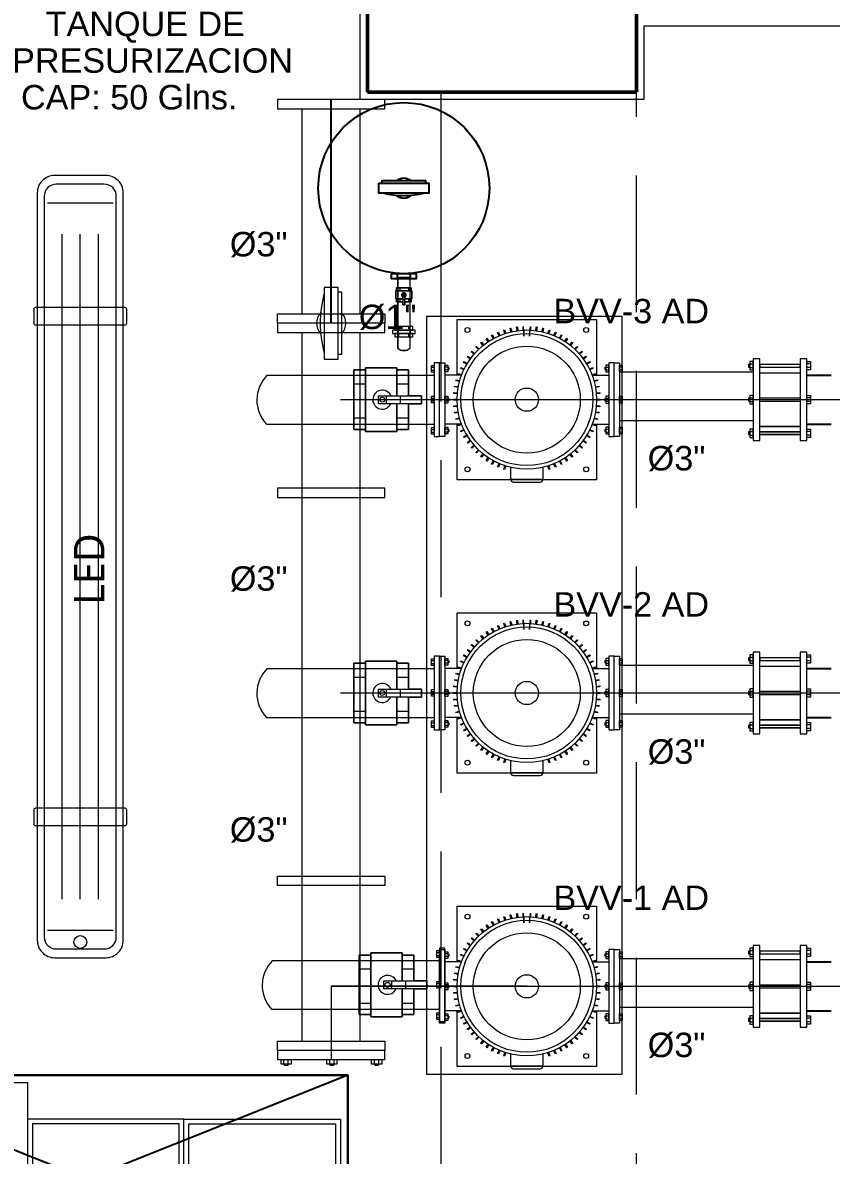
# Model space of a CAD drawing. Header units: metres. Extents: x -4 to 54.5, y -3.3 to 43.7.
# Drawn here: x 19.235 to 20.889, y 5.261 to 7.577 of the extents above; entities that cross this region are included whole.
import ezdxf

# ---------------------------------------------------------------- set-up
doc = ezdxf.new("R2010")
doc.units = ezdxf.units.M
doc.linetypes.add('Derribado', pattern=[0.4, 0.28, -0.12])
doc.linetypes.add('IMPORT-CENTER2', pattern=[112.5, 75, -12.5, 12.5, -12.5])
doc.layers.get('0').update_dxf_attribs({"color": 8})
for name, color, linetype, lineweight in [('A-DETL', 8, 'Continuous', 9), ('A-FLOR', 8, 'Continuous', 18), ('S-COLS', 8, 'Continuous', 9)]:
    doc.layers.add(name, color=color, linetype=linetype, lineweight=lineweight)
doc.layers.add('IE-LUM-L-01', color=5, linetype='Continuous', lineweight=18, true_color=0x126b94)
doc.layers.add('REF-ACI-BOMBAS', color=9, linetype='Continuous')
doc.styles.add('Arial_1', font='arial.ttf', dxfattribs={"height": 0.05})
doc.styles.add('EI_LUM_REGULAR', font='OpenSans-Regular.ttf')

# ---------------------------------------------------------------- blocks, each defined once
blk = doc.blocks.new('P3-P3_dwg_A$C42307EB7-6083454-NIV_A_S01_SÓTANO 1')
at = {"color": 0, "flags": 128}
for points in [[(-0.0733, -0.0146), (0.0733, -0.0146), (0.0733, 0.0146), (-0.0733, 0.0146)], [(-0.0639, -0.0146), (0.0639, -0.0146), (0.0639, -0.0211), (-0.0639, -0.0211)]]:
    blk.add_lwpolyline(points, close=True, dxfattribs=at)
at = {"color": 0}
for centre, radius, start, end in [((0, -0.2129), 0.2354, 75.187, 104.813), ((0, 0), 0.03, 45.8801, 134.1199), ((0, 0), 0.03, 224.7552, 315.2448)]:
    blk.add_arc(centre, radius, start, end, dxfattribs=at)
blk = doc.blocks.new('P3-P3_dwg-6083442-NIV_A_S01_SÓTANO 1')
at = {"color": 0}
for p, q in [((19.866, 6.9628), (19.866, 7.42)), ((19.9925, 7.0654), (19.9925, 7.064)), ((20.001, 7.064), (20.001, 7.0542)), ((20.0272, 7.064), (20.0272, 7.0542)), ((20.0365, 7.0654), (20.0365, 7.064))]:
    blk.add_line(p, q, dxfattribs=at)
at = {"color": 0, "lineweight": 9}
for p, q in [((19.807, 6.9818), (19.807, 7.401)), ((19.925, 6.9818), (19.925, 7.401)), ((20.002, 7.057), (20.002, 6.9116)), ((20.027, 7.057), (20.027, 6.9116)), ((20.0063, 7.0348), (20.0063, 7.0288)), ((20.0238, 7.0348), (20.0238, 7.0288)), ((20.0063, 7.0128), (20.0063, 7.0068)), ((20.0125, 7.0183), (20.0165, 7.0183)), ((20.0125, 7.0112), (20.0165, 7.0112)), ((20.0238, 7.0128), (20.0238, 7.0068)), ((20.004, 6.9488), (20.004, 6.9558)), ((20.025, 6.9488), (20.025, 6.9558)), ((19.807, 5.8318), (19.807, 6.9438)), ((19.925, 5.8318), (19.925, 6.9438)), ((20.0015, 6.9488), (20.0015, 6.9418)), ((20.004, 6.9348), (20.004, 6.9418)), ((20.025, 6.9348), (20.025, 6.9418)), ((20.0275, 6.9488), (20.0275, 6.9418)), ((20.0708, 6.8725), (20.0767, 6.8725)), ((20.0708, 6.8666), (20.0767, 6.8666)), ((20.0767, 6.8718), (20.0767, 6.8673)), ((20.1044, 6.8731), (20.0985, 6.8731)), ((20.1044, 6.8672), (20.0985, 6.8672)), ((20.4276, 6.8731), (20.4335, 6.8731)), ((20.4276, 6.8672), (20.4335, 6.8672)), ((20.4612, 6.8731), (20.4553, 6.8731)), ((20.4612, 6.8672), (20.4553, 6.8672)), ((20.4553, 6.8636), (20.7291, 6.8636)), ((20.7218, 6.8795), (20.7291, 6.8795)), ((20.7218, 6.8721), (20.7291, 6.8721)), ((20.8251, 6.8786), (20.7427, 6.8786)), ((20.7427, 6.873), (20.8251, 6.873)), ((20.7427, 6.8613), (20.8251, 6.8613)), ((20.846, 6.8795), (20.8386, 6.8795)), ((20.8386, 6.873), (20.8386, 6.8786)), ((20.846, 6.8721), (20.8386, 6.8721)), ((19.7353, 6.8564), (20.0767, 6.8564)), ((19.9124, 6.8389), (19.9364, 6.8389)), ((20.0004, 6.8389), (20.0243, 6.8389)), ((20.1325, 6.8563), (20.0985, 6.8563)), ((20.3995, 6.8563), (20.4335, 6.8563)), ((19.9785, 6.8144), (19.9785, 6.7981)), ((20.007, 6.8144), (20.007, 6.7981)), ((20.0708, 6.8096), (20.0767, 6.8096)), ((20.0708, 6.8037), (20.0767, 6.8037)), ((20.0767, 6.8089), (20.0767, 6.8044)), ((20.1044, 6.8094), (20.0985, 6.8094)), ((20.1044, 6.8034), (20.0985, 6.8034)), ((20.4276, 6.8094), (20.4335, 6.8094)), ((20.4276, 6.8034), (20.4335, 6.8034)), ((20.4612, 6.8094), (20.4553, 6.8094)), ((20.4612, 6.8034), (20.4553, 6.8034)), ((20.7218, 6.8101), (20.7291, 6.8101)), ((20.7218, 6.8027), (20.7291, 6.8027)), ((20.8251, 6.8091), (20.7427, 6.8091)), ((20.7427, 6.8036), (20.8251, 6.8036)), ((20.846, 6.8101), (20.8386, 6.8101)), ((20.8386, 6.8036), (20.8386, 6.8091)), ((20.846, 6.8027), (20.8386, 6.8027)), ((19.9124, 6.7691), (19.9364, 6.7691)), ((20.0004, 6.7691), (20.0243, 6.7691)), ((19.7339, 6.7564), (20.0767, 6.7564)), ((20.0708, 6.7456), (20.0767, 6.7456)), ((20.0767, 6.7448), (20.0767, 6.7404)), ((20.1325, 6.7564), (20.0985, 6.7564)), ((20.1044, 6.7462), (20.0985, 6.7462)), ((20.3995, 6.7564), (20.4335, 6.7564)), ((20.4276, 6.7462), (20.4335, 6.7462)), ((20.4553, 6.7637), (20.7291, 6.7637)), ((20.4612, 6.7462), (20.4553, 6.7462)), ((20.7427, 6.7514), (20.8251, 6.7514)), ((20.0708, 6.7396), (20.0767, 6.7396)), ((20.1044, 6.7402), (20.0985, 6.7402)), ((20.4276, 6.7402), (20.4335, 6.7402)), ((20.4612, 6.7402), (20.4553, 6.7402)), ((20.7218, 6.7414), (20.7291, 6.7414)), ((20.7218, 6.734), (20.7291, 6.734)), ((20.8251, 6.7404), (20.7427, 6.7404)), ((20.7427, 6.7349), (20.8251, 6.7349)), ((20.846, 6.7414), (20.8386, 6.7414)), ((20.8386, 6.7349), (20.8386, 6.7404)), ((20.846, 6.734), (20.8386, 6.734)), ((20.2388, 6.6379), (20.2932, 6.6379)), ((19.807, 5.4944), (19.807, 6.6064)), ((19.925, 5.4944), (19.925, 6.6064)), ((20.7218, 6.2795), (20.7291, 6.2795)), ((20.846, 6.2795), (20.8386, 6.2795)), ((19.7353, 6.2564), (20.0767, 6.2564)), ((20.0708, 6.2725), (20.0767, 6.2725)), ((20.0708, 6.2666), (20.0767, 6.2666)), ((20.0767, 6.2718), (20.0767, 6.2673)), ((20.1044, 6.2731), (20.0985, 6.2731)), ((20.1044, 6.2672), (20.0985, 6.2672)), ((20.1325, 6.2563), (20.0985, 6.2563)), ((20.3995, 6.2563), (20.4335, 6.2563)), ((20.4276, 6.2731), (20.4335, 6.2731)), ((20.4276, 6.2672), (20.4335, 6.2672)), ((20.4612, 6.2731), (20.4553, 6.2731)), ((20.4612, 6.2672), (20.4553, 6.2672)), ((20.4553, 6.2636), (20.7291, 6.2636)), ((20.7218, 6.2721), (20.7291, 6.2721)), ((20.8251, 6.2786), (20.7427, 6.2786)), ((20.7427, 6.273), (20.8251, 6.273)), ((20.7427, 6.2613), (20.8251, 6.2613)), ((20.8386, 6.273), (20.8386, 6.2786)), ((20.846, 6.2721), (20.8386, 6.2721)), ((19.9124, 6.2389), (19.9364, 6.2389)), ((20.0004, 6.2389), (20.0243, 6.2389)), ((19.9785, 6.2144), (19.9785, 6.1981)), ((20.007, 6.2144), (20.007, 6.1981)), ((20.0708, 6.2096), (20.0767, 6.2096)), ((20.1044, 6.2094), (20.0985, 6.2094)), ((20.4276, 6.2094), (20.4335, 6.2094)), ((20.4612, 6.2094), (20.4553, 6.2094)), ((20.7218, 6.2101), (20.7291, 6.2101)), ((20.8251, 6.2091), (20.7427, 6.2091)), ((20.846, 6.2101), (20.8386, 6.2101)), ((20.8386, 6.2036), (20.8386, 6.2091)), ((20.0708, 6.2037), (20.0767, 6.2037)), ((20.0767, 6.2089), (20.0767, 6.2044)), ((20.1044, 6.2034), (20.0985, 6.2034)), ((20.4276, 6.2034), (20.4335, 6.2034)), ((20.4612, 6.2034), (20.4553, 6.2034)), ((20.7218, 6.2027), (20.7291, 6.2027)), ((20.7427, 6.2036), (20.8251, 6.2036)), ((20.846, 6.2027), (20.8386, 6.2027)), ((19.9124, 6.1691), (19.9364, 6.1691)), ((20.0004, 6.1691), (20.0243, 6.1691)), ((20.4553, 6.1637), (20.7291, 6.1637)), ((19.7339, 6.1564), (20.0767, 6.1564)), ((20.0708, 6.1456), (20.0767, 6.1456)), ((20.0708, 6.1396), (20.0767, 6.1396)), ((20.0767, 6.1448), (20.0767, 6.1404)), ((20.1325, 6.1564), (20.0985, 6.1564)), ((20.1044, 6.1462), (20.0985, 6.1462)), ((20.1044, 6.1402), (20.0985, 6.1402)), ((20.3995, 6.1564), (20.4335, 6.1564)), ((20.4276, 6.1462), (20.4335, 6.1462)), ((20.4276, 6.1402), (20.4335, 6.1402)), ((20.4612, 6.1462), (20.4553, 6.1462)), ((20.4612, 6.1402), (20.4553, 6.1402)), ((20.7218, 6.1414), (20.7291, 6.1414)), ((20.7427, 6.1514), (20.8251, 6.1514)), ((20.8251, 6.1404), (20.7427, 6.1404)), ((20.846, 6.1414), (20.8386, 6.1414)), ((20.8386, 6.1349), (20.8386, 6.1404)), ((20.7218, 6.134), (20.7291, 6.134)), ((20.7427, 6.1349), (20.8251, 6.1349)), ((20.846, 6.134), (20.8386, 6.134)), ((20.2388, 6.0379), (20.2932, 6.0379)), ((20.7218, 5.6795), (20.7291, 5.6795)), ((20.8251, 5.6786), (20.7427, 5.6786)), ((20.846, 5.6795), (20.8386, 5.6795)), ((20.8386, 5.673), (20.8386, 5.6786)), ((19.7462, 5.6594), (20.0876, 5.6594)), ((20.0817, 5.6755), (20.0876, 5.6755)), ((20.0817, 5.6696), (20.0876, 5.6696)), ((20.0876, 5.6748), (20.0876, 5.6703)), ((20.1044, 5.6731), (20.0985, 5.6731)), ((20.1044, 5.6672), (20.0985, 5.6672)), ((20.1325, 5.6563), (20.0985, 5.6563)), ((20.3995, 5.6563), (20.4335, 5.6563)), ((20.4276, 5.6731), (20.4335, 5.6731)), ((20.4276, 5.6672), (20.4335, 5.6672)), ((20.4612, 5.6731), (20.4553, 5.6731)), ((20.4612, 5.6672), (20.4553, 5.6672)), ((20.4553, 5.6636), (20.7291, 5.6636)), ((20.7218, 5.6721), (20.7291, 5.6721)), ((20.7427, 5.673), (20.8251, 5.673)), ((20.7427, 5.6613), (20.8251, 5.6613)), ((20.846, 5.6721), (20.8386, 5.6721)), ((19.9233, 5.6419), (19.9473, 5.6419)), ((20.0112, 5.6419), (20.0352, 5.6419)), ((19.9894, 5.6174), (19.9894, 5.6011)), ((20.0179, 5.6174), (20.0179, 5.6011)), ((20.0817, 5.6126), (20.0876, 5.6126)), ((20.0876, 5.6119), (20.0876, 5.6074)), ((20.1044, 5.6094), (20.0985, 5.6094)), ((20.4276, 5.6094), (20.4335, 5.6094)), ((20.4612, 5.6094), (20.4553, 5.6094)), ((20.7218, 5.6101), (20.7291, 5.6101)), ((20.8251, 5.6091), (20.7427, 5.6091)), ((20.846, 5.6101), (20.8386, 5.6101)), ((20.8386, 5.6036), (20.8386, 5.6091)), ((19.866, 5.6064), (19.866, 5.4564)), ((20.0817, 5.6067), (20.0876, 5.6067)), ((20.1044, 5.6034), (20.0985, 5.6034)), ((20.4276, 5.6034), (20.4335, 5.6034)), ((20.4612, 5.6034), (20.4553, 5.6034)), ((20.7218, 5.6027), (20.7291, 5.6027)), ((20.7427, 5.6036), (20.8251, 5.6036)), ((20.846, 5.6027), (20.8386, 5.6027)), ((19.9233, 5.5721), (19.9473, 5.5721)), ((20.0112, 5.5721), (20.0352, 5.5721)), ((20.4553, 5.5637), (20.7291, 5.5637)), ((19.7448, 5.5594), (20.0876, 5.5594)), ((20.0817, 5.5485), (20.0876, 5.5485)), ((20.0817, 5.5426), (20.0876, 5.5426)), ((20.0876, 5.5478), (20.0876, 5.5434)), ((20.1325, 5.5564), (20.0985, 5.5564)), ((20.1044, 5.5462), (20.0985, 5.5462)), ((20.1044, 5.5402), (20.0985, 5.5402)), ((20.3995, 5.5564), (20.4335, 5.5564)), ((20.4276, 5.5462), (20.4335, 5.5462)), ((20.4276, 5.5402), (20.4335, 5.5402)), ((20.4612, 5.5462), (20.4553, 5.5462)), ((20.4612, 5.5402), (20.4553, 5.5402)), ((20.7218, 5.5414), (20.7291, 5.5414)), ((20.7427, 5.5514), (20.8251, 5.5514)), ((20.8251, 5.5404), (20.7427, 5.5404)), ((20.846, 5.5414), (20.8386, 5.5414)), ((20.8386, 5.5349), (20.8386, 5.5404)), ((20.7218, 5.534), (20.7291, 5.534)), ((20.7427, 5.5349), (20.8251, 5.5349)), ((20.846, 5.534), (20.8386, 5.534)), ((19.7694, 5.4475), (19.7694, 5.4564)), ((19.7705, 5.4564), (19.7772, 5.4564)), ((19.7783, 5.4475), (19.7783, 5.4564)), ((19.8629, 5.4475), (19.8629, 5.4564)), ((19.8641, 5.4564), (19.8707, 5.4564)), ((19.8719, 5.4475), (19.8719, 5.4564)), ((19.9546, 5.4475), (19.9546, 5.4564)), ((19.9557, 5.4564), (19.9624, 5.4564)), ((19.9636, 5.4475), (19.9636, 5.4564)), ((20.2388, 5.4379), (20.2932, 5.4379))]:
    blk.add_line(p, q, dxfattribs=at)
at = {"color": 0, "linetype": 'Continuous'}
for p, q in [((20.8386, 6.8563), (20.8886, 6.8563)), ((20.8386, 6.7564), (20.8886, 6.7564)), ((20.8386, 6.2563), (20.8886, 6.2563)), ((20.8386, 6.1564), (20.8886, 6.1564)), ((20.8386, 5.6563), (20.8886, 5.6563)), ((20.8386, 5.5564), (20.8886, 5.5564))]:
    blk.add_line(p, q, dxfattribs=at)
at = {"color": 0, "linetype": 'IMPORT-CENTER2', "lineweight": 9}
for p, q in [((19.885, 6.8064), (21.2162, 6.8064)), ((19.885, 6.2064), (21.2162, 6.2064)), ((19.885, 5.6064), (21.2162, 5.6064))]:
    blk.add_line(p, q, dxfattribs=at)
at = {"color": 0, "lineweight": 9, "flags": 128}
for points in [[(19.976, 7.42), (19.756, 7.42), (19.756, 7.401), (19.976, 7.401)], [(20.002, 7.057), (20.027, 7.057), (20.027, 6.9116), (20.0249, 6.9099), (20.0232, 6.9089), (20.0206, 6.9077), (20.0183, 6.9071), (20.0161, 6.9068), (20.0145, 6.9067), (20.0127, 6.9068), (20.0102, 6.9072), (20.0083, 6.9077), (20.0067, 6.9084), (20.005, 6.9093), (20.0038, 6.9101), (20.0028, 6.9109), (20.002, 6.9116)], [(19.8806, 6.8895), (19.8806, 7.0361), (19.8514, 7.0361), (19.8514, 6.8895)], [(19.8806, 6.8989), (19.8806, 7.0267), (19.8871, 7.0267), (19.8871, 6.8989)], [(20.0297, 7.0348), (20.0297, 7.0288), (20.0308, 7.0288), (20.0308, 7.0128), (20.0297, 7.0128), (20.0297, 7.0068), (20.0165, 7.0068), (20.0165, 7.0003), (20.0125, 7.0003), (20.0125, 7.0068), (19.9993, 7.0068), (19.9993, 7.0128), (19.9982, 7.0128), (19.9982, 7.0288), (19.9993, 7.0288), (19.9993, 7.0348)], [(19.9993, 7.0348), (19.9993, 7.0288), (20.0297, 7.0288), (20.0297, 7.0348)], [(20.0125, 7.0223), (20.0125, 7.0003), (20.0165, 7.0003), (20.0165, 7.0223)], [(19.976, 6.9628), (19.756, 6.9628), (19.756, 6.9818), (19.976, 6.9818), (19.976, 6.9628), (19.756, 6.9628), (19.756, 6.9438), (19.976, 6.9438)], [(20.0612, 5.4264), (20.4612, 5.4264), (20.4612, 6.9764), (20.0612, 6.9764)], [(20.0331, 6.9348), (20.0331, 6.9418), (20.0378, 6.9418), (20.0378, 6.9488), (20.0331, 6.9488), (20.0331, 6.9558), (19.9958, 6.9558), (19.9958, 6.9488), (19.9911, 6.9488), (19.9911, 6.9418), (19.9958, 6.9418), (19.9958, 6.9348)], [(19.9958, 6.9558), (19.9958, 6.9488), (20.0331, 6.9488), (20.0331, 6.9558)], [(19.9911, 6.9488), (19.9911, 6.9418), (20.0378, 6.9418), (20.0378, 6.9488)], [(19.9958, 6.9418), (19.9958, 6.9348), (20.0331, 6.9348), (20.0331, 6.9418)], [(20.0876, 6.8814), (20.0767, 6.8814), (20.0767, 6.7313), (20.0876, 6.7313)], [(20.0985, 6.7313), (20.0876, 6.7313), (20.0876, 6.8814), (20.0985, 6.8814)], [(20.4335, 6.7313), (20.4444, 6.7313), (20.4444, 6.8814), (20.4335, 6.8814)], [(20.4553, 6.7313), (20.4444, 6.7313), (20.4444, 6.8814), (20.4553, 6.8814)], [(20.7218, 6.8671), (20.7291, 6.8671), (20.7291, 6.8844), (20.7218, 6.8844)], [(20.7291, 6.7229), (20.7427, 6.7229), (20.7427, 6.8898), (20.7291, 6.8898)], [(20.8251, 6.7229), (20.8386, 6.7229), (20.8386, 6.8898), (20.8251, 6.8898)], [(20.846, 6.8671), (20.8386, 6.8671), (20.8386, 6.8844), (20.846, 6.8844)], [(19.9124, 6.7455), (19.9364, 6.7455), (19.9364, 6.7412), (20.0004, 6.7412), (20.0004, 6.7455), (20.0243, 6.7455), (20.0243, 6.7981), (20.0507, 6.7981), (20.0507, 6.8144), (20.0243, 6.8144), (20.0243, 6.8672), (20.0004, 6.8672), (20.0004, 6.8716), (19.9364, 6.8716), (19.9364, 6.8672), (19.9124, 6.8672)], [(19.9124, 6.8672), (19.9364, 6.8672), (19.9364, 6.7455), (19.9124, 6.7455)], [(20.0708, 6.8765), (20.0767, 6.8765), (20.0767, 6.8626), (20.0708, 6.8626)], [(20.1044, 6.8632), (20.0985, 6.8632), (20.0985, 6.8771), (20.1044, 6.8771)], [(20.4276, 6.8632), (20.4335, 6.8632), (20.4335, 6.8771), (20.4276, 6.8771)], [(20.4612, 6.8632), (20.4553, 6.8632), (20.4553, 6.8771), (20.4612, 6.8771)], [(20.7427, 6.8786), (20.7427, 6.873), (20.8251, 6.873), (20.8251, 6.8786)], [(20.7427, 6.8613), (20.8251, 6.8613), (20.8251, 6.7514), (20.7427, 6.7514)], [(19.9627, 6.8144), (20.0507, 6.8144), (20.0507, 6.7981), (19.9627, 6.7981)], [(20.0708, 6.8136), (20.0767, 6.8136), (20.0767, 6.7997), (20.0708, 6.7997)], [(20.1044, 6.7994), (20.0985, 6.7994), (20.0985, 6.8133), (20.1044, 6.8133)], [(20.4276, 6.7994), (20.4335, 6.7994), (20.4335, 6.8133), (20.4276, 6.8133)], [(20.4612, 6.7994), (20.4553, 6.7994), (20.4553, 6.8133), (20.4612, 6.8133)], [(20.7218, 6.7977), (20.7291, 6.7977), (20.7291, 6.815), (20.7218, 6.815)], [(20.846, 6.7977), (20.8386, 6.7977), (20.8386, 6.815), (20.846, 6.815)], [(20.0708, 6.7495), (20.0767, 6.7495), (20.0767, 6.7356), (20.0708, 6.7356)], [(20.1044, 6.7362), (20.0985, 6.7362), (20.0985, 6.7501), (20.1044, 6.7501)], [(20.4276, 6.7362), (20.4335, 6.7362), (20.4335, 6.7501), (20.4276, 6.7501)], [(20.4612, 6.7362), (20.4553, 6.7362), (20.4553, 6.7501), (20.4612, 6.7501)], [(20.7218, 6.729), (20.7291, 6.729), (20.7291, 6.7463), (20.7218, 6.7463)], [(20.846, 6.729), (20.8386, 6.729), (20.8386, 6.7463), (20.846, 6.7463)], [(20.7427, 6.7349), (20.7427, 6.7404), (20.8251, 6.7404), (20.8251, 6.7349)], [(19.976, 6.6254), (19.756, 6.6254), (19.756, 6.6064), (19.976, 6.6064)], [(20.0876, 6.2814), (20.0767, 6.2814), (20.0767, 6.1313), (20.0876, 6.1313)], [(20.0985, 6.1313), (20.0876, 6.1313), (20.0876, 6.2814), (20.0985, 6.2814)], [(20.4335, 6.1313), (20.4444, 6.1313), (20.4444, 6.2814), (20.4335, 6.2814)], [(20.4553, 6.1313), (20.4444, 6.1313), (20.4444, 6.2814), (20.4553, 6.2814)], [(20.7218, 6.2671), (20.7291, 6.2671), (20.7291, 6.2844), (20.7218, 6.2844)], [(20.7291, 6.1229), (20.7427, 6.1229), (20.7427, 6.2898), (20.7291, 6.2898)], [(20.8251, 6.1229), (20.8386, 6.1229), (20.8386, 6.2898), (20.8251, 6.2898)], [(20.846, 6.2671), (20.8386, 6.2671), (20.8386, 6.2844), (20.846, 6.2844)], [(19.9124, 6.1455), (19.9364, 6.1455), (19.9364, 6.1412), (20.0004, 6.1412), (20.0004, 6.1455), (20.0243, 6.1455), (20.0243, 6.1981), (20.0507, 6.1981), (20.0507, 6.2144), (20.0243, 6.2144), (20.0243, 6.2672), (20.0004, 6.2672), (20.0004, 6.2716), (19.9364, 6.2716), (19.9364, 6.2672), (19.9124, 6.2672)], [(19.9124, 6.2672), (19.9364, 6.2672), (19.9364, 6.1455), (19.9124, 6.1455)], [(20.0708, 6.2765), (20.0767, 6.2765), (20.0767, 6.2626), (20.0708, 6.2626)], [(20.1044, 6.2632), (20.0985, 6.2632), (20.0985, 6.2771), (20.1044, 6.2771)], [(20.4276, 6.2632), (20.4335, 6.2632), (20.4335, 6.2771), (20.4276, 6.2771)], [(20.4612, 6.2632), (20.4553, 6.2632), (20.4553, 6.2771), (20.4612, 6.2771)], [(20.7427, 6.2786), (20.7427, 6.273), (20.8251, 6.273), (20.8251, 6.2786)], [(20.7427, 6.2613), (20.8251, 6.2613), (20.8251, 6.1514), (20.7427, 6.1514)], [(19.9627, 6.2144), (20.0507, 6.2144), (20.0507, 6.1981), (19.9627, 6.1981)], [(20.0708, 6.2136), (20.0767, 6.2136), (20.0767, 6.1997), (20.0708, 6.1997)], [(20.1044, 6.1994), (20.0985, 6.1994), (20.0985, 6.2133), (20.1044, 6.2133)], [(20.4276, 6.1994), (20.4335, 6.1994), (20.4335, 6.2133), (20.4276, 6.2133)], [(20.4612, 6.1994), (20.4553, 6.1994), (20.4553, 6.2133), (20.4612, 6.2133)], [(20.7218, 6.1977), (20.7291, 6.1977), (20.7291, 6.215), (20.7218, 6.215)], [(20.846, 6.1977), (20.8386, 6.1977), (20.8386, 6.215), (20.846, 6.215)], [(20.0708, 6.1495), (20.0767, 6.1495), (20.0767, 6.1356), (20.0708, 6.1356)], [(20.1044, 6.1362), (20.0985, 6.1362), (20.0985, 6.1501), (20.1044, 6.1501)], [(20.4276, 6.1362), (20.4335, 6.1362), (20.4335, 6.1501), (20.4276, 6.1501)], [(20.4612, 6.1362), (20.4553, 6.1362), (20.4553, 6.1501), (20.4612, 6.1501)], [(20.7218, 6.129), (20.7291, 6.129), (20.7291, 6.1463), (20.7218, 6.1463)], [(20.7427, 6.1349), (20.7427, 6.1404), (20.8251, 6.1404), (20.8251, 6.1349)], [(20.846, 6.129), (20.8386, 6.129), (20.8386, 6.1463), (20.846, 6.1463)], [(19.976, 5.8128), (19.756, 5.8128), (19.756, 5.8318), (19.976, 5.8318)], [(20.0817, 5.6795), (20.0876, 5.6795), (20.0876, 5.6656), (20.0817, 5.6656)], [(20.0985, 5.6844), (20.0876, 5.6844), (20.0876, 5.5343), (20.0985, 5.5343)], [(20.0985, 5.5313), (20.0876, 5.5313), (20.0876, 5.6814), (20.0985, 5.6814)], [(20.1044, 5.6632), (20.0985, 5.6632), (20.0985, 5.6771), (20.1044, 5.6771)], [(20.4276, 5.6632), (20.4335, 5.6632), (20.4335, 5.6771), (20.4276, 5.6771)], [(20.4335, 5.5313), (20.4444, 5.5313), (20.4444, 5.6814), (20.4335, 5.6814)], [(20.4553, 5.5313), (20.4444, 5.5313), (20.4444, 5.6814), (20.4553, 5.6814)], [(20.4612, 5.6632), (20.4553, 5.6632), (20.4553, 5.6771), (20.4612, 5.6771)], [(20.7218, 5.6671), (20.7291, 5.6671), (20.7291, 5.6844), (20.7218, 5.6844)], [(20.7291, 5.5229), (20.7427, 5.5229), (20.7427, 5.6898), (20.7291, 5.6898)], [(20.7427, 5.6786), (20.7427, 5.673), (20.8251, 5.673), (20.8251, 5.6786)], [(20.8251, 5.5229), (20.8386, 5.5229), (20.8386, 5.6898), (20.8251, 5.6898)], [(20.846, 5.6671), (20.8386, 5.6671), (20.8386, 5.6844), (20.846, 5.6844)], [(19.9233, 5.5485), (19.9473, 5.5485), (19.9473, 5.5442), (20.0112, 5.5442), (20.0112, 5.5485), (20.0352, 5.5485), (20.0352, 5.6011), (20.0616, 5.6011), (20.0616, 5.6174), (20.0352, 5.6174), (20.0352, 5.6702), (20.0112, 5.6702), (20.0112, 5.6746), (19.9473, 5.6746), (19.9473, 5.6702), (19.9233, 5.6702)], [(19.9233, 5.6702), (19.9473, 5.6702), (19.9473, 5.5485), (19.9233, 5.5485)], [(20.7427, 5.6613), (20.8251, 5.6613), (20.8251, 5.5514), (20.7427, 5.5514)], [(19.9736, 5.6174), (20.0616, 5.6174), (20.0616, 5.6011), (19.9736, 5.6011)], [(20.0817, 5.6166), (20.0876, 5.6166), (20.0876, 5.6027), (20.0817, 5.6027)], [(20.1044, 5.5994), (20.0985, 5.5994), (20.0985, 5.6133), (20.1044, 5.6133)], [(20.4276, 5.5994), (20.4335, 5.5994), (20.4335, 5.6133), (20.4276, 5.6133)], [(20.4612, 5.5994), (20.4553, 5.5994), (20.4553, 5.6133), (20.4612, 5.6133)], [(20.7218, 5.5977), (20.7291, 5.5977), (20.7291, 5.615), (20.7218, 5.615)], [(20.846, 5.5977), (20.8386, 5.5977), (20.8386, 5.615), (20.846, 5.615)], [(20.0817, 5.5525), (20.0876, 5.5525), (20.0876, 5.5386), (20.0817, 5.5386)], [(20.1044, 5.5362), (20.0985, 5.5362), (20.0985, 5.5501), (20.1044, 5.5501)], [(20.4276, 5.5362), (20.4335, 5.5362), (20.4335, 5.5501), (20.4276, 5.5501)], [(20.4612, 5.5362), (20.4553, 5.5362), (20.4553, 5.5501), (20.4612, 5.5501)], [(20.7218, 5.529), (20.7291, 5.529), (20.7291, 5.5463), (20.7218, 5.5463)], [(20.7427, 5.5349), (20.7427, 5.5404), (20.8251, 5.5404), (20.8251, 5.5349)], [(20.846, 5.529), (20.8386, 5.529), (20.8386, 5.5463), (20.846, 5.5463)], [(19.976, 5.4754), (19.756, 5.4754), (19.756, 5.4944), (19.976, 5.4944)], [(19.756, 5.4754), (19.756, 5.4564), (19.976, 5.4564), (19.976, 5.4754)], [(19.7634, 5.4475), (19.7634, 5.4564), (19.7843, 5.4564), (19.7843, 5.4475)], [(19.8569, 5.4475), (19.8569, 5.4564), (19.8778, 5.4564), (19.8778, 5.4475)], [(19.9486, 5.4475), (19.9486, 5.4564), (19.9695, 5.4564), (19.9695, 5.4475)]]:
    blk.add_lwpolyline(points, close=True, dxfattribs=at)
at = {"color": 0, "flags": 128}
blk.add_lwpolyline([(19.9884, 7.064), (19.9884, 7.0542), (20.0406, 7.0542), (20.0406, 7.064)], close=True, dxfattribs=at)
at = {"color": 0, "lineweight": 9, "flags": 128}
for points in [[(20.0165, 7.0068), (20.0297, 7.0068), (20.0297, 7.0128), (20.0165, 7.0128), (20.0308, 7.0128), (20.0308, 7.0288), (19.9982, 7.0288), (19.9982, 7.0128), (20.0125, 7.0128), (19.9993, 7.0128), (19.9993, 7.0068), (20.0125, 7.0068)], [(20.1235, 6.8563), (20.1235, 6.9701), (20.4085, 6.9701), (20.4085, 6.8563)], [(20.2334, 6.9451), (20.2317, 6.9524), (20.2335, 6.9528), (20.2352, 6.9455)], [(20.246, 6.9475), (20.245, 6.9549), (20.2468, 6.9551), (20.2478, 6.9477)], [(20.2587, 6.9487), (20.2584, 6.9562), (20.2602, 6.9363), (20.2605, 6.9488)], [(20.2715, 6.9488), (20.2718, 6.9363), (20.2736, 6.9562), (20.2733, 6.9487)], [(20.2842, 6.9477), (20.2852, 6.9551), (20.287, 6.9549), (20.286, 6.9475)], [(20.2968, 6.9455), (20.2985, 6.9528), (20.3003, 6.9524), (20.2986, 6.9451)], [(20.1867, 6.9248), (20.1826, 6.9311), (20.1841, 6.932), (20.1883, 6.9258)], [(20.1977, 6.9314), (20.1941, 6.938), (20.1957, 6.9389), (20.1993, 6.9323)], [(20.2092, 6.937), (20.2062, 6.9439), (20.2079, 6.9446), (20.2108, 6.9378)], [(20.2211, 6.9416), (20.2188, 6.9487), (20.2205, 6.9493), (20.2228, 6.9422)], [(20.3092, 6.9422), (20.3115, 6.9493), (20.3132, 6.9487), (20.3109, 6.9416)], [(20.3212, 6.9378), (20.3241, 6.9446), (20.3258, 6.9439), (20.3228, 6.937)], [(20.3327, 6.9323), (20.3363, 6.9389), (20.3379, 6.938), (20.3343, 6.9314)], [(20.3437, 6.9258), (20.3479, 6.932), (20.3494, 6.9311), (20.3453, 6.9248)], [(20.1581, 6.8994), (20.1524, 6.9044), (20.1536, 6.9057), (20.1593, 6.9008)], [(20.1669, 6.9087), (20.1617, 6.9142), (20.163, 6.9154), (20.1682, 6.91)], [(20.1764, 6.9172), (20.1718, 6.9231), (20.1732, 6.9242), (20.1779, 6.9183)], [(20.3541, 6.9183), (20.3588, 6.9242), (20.3602, 6.9231), (20.3556, 6.9172)], [(20.3638, 6.91), (20.369, 6.9154), (20.3703, 6.9142), (20.3651, 6.9087)], [(20.3727, 6.9008), (20.3784, 6.9057), (20.3796, 6.9044), (20.3739, 6.8994)], [(20.1432, 6.8787), (20.1368, 6.8825), (20.1377, 6.8841), (20.1441, 6.8802)], [(20.1502, 6.8894), (20.1441, 6.8938), (20.1452, 6.8953), (20.1512, 6.8909)], [(20.3808, 6.8909), (20.3868, 6.8953), (20.3879, 6.8938), (20.3818, 6.8894)], [(20.3879, 6.8802), (20.3943, 6.8841), (20.3952, 6.8825), (20.3888, 6.8787)], [(20.0243, 6.7981), (20.0243, 6.7455), (20.0004, 6.7455), (20.0004, 6.7981), (20.0004, 6.7412), (19.9364, 6.7412), (19.9364, 6.8716), (20.0004, 6.8716), (20.0004, 6.8144), (20.0004, 6.8672), (20.0243, 6.8672), (20.0243, 6.8144)], [(20.1044, 6.8724), (20.1064, 6.8724), (20.1064, 6.8679), (20.1044, 6.8679)], [(20.1323, 6.8556), (20.1253, 6.8582), (20.1259, 6.8599), (20.1329, 6.8573)], [(20.1372, 6.8674), (20.1305, 6.8706), (20.1312, 6.8723), (20.138, 6.869)], [(20.394, 6.869), (20.4008, 6.8723), (20.4015, 6.8706), (20.3948, 6.8674)], [(20.3991, 6.8573), (20.4061, 6.8599), (20.4067, 6.8582), (20.3997, 6.8556)], [(20.4276, 6.8724), (20.4256, 6.8724), (20.4256, 6.8679), (20.4276, 6.8679)], [(20.7218, 6.8786), (20.7193, 6.8786), (20.7193, 6.873), (20.7218, 6.873)], [(20.1284, 6.8434), (20.1212, 6.8454), (20.1216, 6.8471), (20.1289, 6.8451)], [(20.4031, 6.8451), (20.4104, 6.8471), (20.4108, 6.8454), (20.4036, 6.8434)], [(20.124, 6.8182), (20.1165, 6.8189), (20.1167, 6.8207), (20.1242, 6.82)], [(20.1256, 6.8309), (20.1183, 6.8323), (20.1186, 6.834), (20.126, 6.8327)], [(20.406, 6.8327), (20.4134, 6.834), (20.4137, 6.8323), (20.4064, 6.8309)], [(20.4078, 6.82), (20.4153, 6.8207), (20.4155, 6.8189), (20.408, 6.8182)], [(20.1044, 6.8086), (20.1064, 6.8086), (20.1064, 6.8041), (20.1044, 6.8041)], [(20.1235, 6.8055), (20.116, 6.8055), (20.116, 6.8073), (20.1235, 6.8073)], [(20.1242, 6.7927), (20.1167, 6.792), (20.1165, 6.7938), (20.124, 6.7945)], [(20.408, 6.7945), (20.4155, 6.7938), (20.4153, 6.792), (20.4078, 6.7927)], [(20.4085, 6.8073), (20.416, 6.8073), (20.416, 6.8055), (20.4085, 6.8055)], [(20.4276, 6.8086), (20.4256, 6.8086), (20.4256, 6.8041), (20.4276, 6.8041)], [(20.7218, 6.8091), (20.7193, 6.8091), (20.7193, 6.8036), (20.7218, 6.8036)], [(20.126, 6.78), (20.1186, 6.7787), (20.1183, 6.7805), (20.1256, 6.7818)], [(20.1289, 6.7676), (20.1216, 6.7656), (20.1212, 6.7673), (20.1284, 6.7693)], [(20.4036, 6.7693), (20.4108, 6.7673), (20.4104, 6.7656), (20.4031, 6.7676)], [(20.4064, 6.7818), (20.4137, 6.7805), (20.4134, 6.7787), (20.406, 6.78)], [(20.1044, 6.7454), (20.1064, 6.7454), (20.1064, 6.741), (20.1044, 6.741)], [(20.4085, 6.7564), (20.4085, 6.6426), (20.1235, 6.6426), (20.1235, 6.7564)], [(20.1329, 6.7555), (20.1259, 6.7528), (20.1253, 6.7545), (20.1323, 6.7571)], [(20.138, 6.7437), (20.1312, 6.7405), (20.1305, 6.7421), (20.1372, 6.7454)], [(20.3948, 6.7454), (20.4015, 6.7421), (20.4008, 6.7405), (20.394, 6.7437)], [(20.3997, 6.7571), (20.4067, 6.7545), (20.4061, 6.7528), (20.3991, 6.7555)], [(20.4276, 6.7454), (20.4256, 6.7454), (20.4256, 6.741), (20.4276, 6.741)], [(20.1441, 6.7325), (20.1377, 6.7287), (20.1368, 6.7302), (20.1432, 6.7341)], [(20.1512, 6.7219), (20.1452, 6.7175), (20.1441, 6.7189), (20.1502, 6.7233)], [(20.3818, 6.7233), (20.3879, 6.7189), (20.3868, 6.7175), (20.3808, 6.7219)], [(20.3888, 6.7341), (20.3952, 6.7302), (20.3943, 6.7287), (20.3879, 6.7325)], [(20.7218, 6.7404), (20.7193, 6.7404), (20.7193, 6.7349), (20.7218, 6.7349)], [(20.1593, 6.7119), (20.1536, 6.707), (20.1524, 6.7084), (20.1581, 6.7133)], [(20.1682, 6.7027), (20.163, 6.6973), (20.1617, 6.6986), (20.1669, 6.704)], [(20.3651, 6.704), (20.3703, 6.6986), (20.369, 6.6973), (20.3638, 6.7027)], [(20.3739, 6.7133), (20.3796, 6.7084), (20.3784, 6.707), (20.3727, 6.7119)], [(20.1779, 6.6944), (20.1732, 6.6885), (20.1718, 6.6897), (20.1764, 6.6955)], [(20.1883, 6.6869), (20.1841, 6.6807), (20.1826, 6.6817), (20.1867, 6.6879)], [(20.1993, 6.6805), (20.1957, 6.6739), (20.1941, 6.6747), (20.1977, 6.6813)], [(20.2108, 6.675), (20.2079, 6.6681), (20.2062, 6.6688), (20.2092, 6.6757)], [(20.3228, 6.6757), (20.3258, 6.6688), (20.3241, 6.6681), (20.3212, 6.675)], [(20.3343, 6.6813), (20.3379, 6.6747), (20.3363, 6.6739), (20.3327, 6.6805)], [(20.3453, 6.6879), (20.3494, 6.6817), (20.3479, 6.6807), (20.3437, 6.6869)], [(20.3556, 6.6955), (20.3602, 6.6897), (20.3588, 6.6885), (20.3541, 6.6944)], [(20.2228, 6.6706), (20.2205, 6.6634), (20.2188, 6.664), (20.2211, 6.6711)], [(20.2328, 6.6678), (20.2328, 6.6439), (20.2992, 6.6439), (20.2992, 6.6678)], [(20.3109, 6.6711), (20.3132, 6.664), (20.3115, 6.6634), (20.3092, 6.6706)], [(20.1235, 6.2563), (20.1235, 6.3701), (20.4085, 6.3701), (20.4085, 6.2563)], [(20.2211, 6.3416), (20.2188, 6.3487), (20.2205, 6.3493), (20.2228, 6.3422)], [(20.2334, 6.3451), (20.2317, 6.3524), (20.2335, 6.3528), (20.2352, 6.3455)], [(20.246, 6.3475), (20.245, 6.3549), (20.2468, 6.3551), (20.2478, 6.3477)], [(20.2587, 6.3487), (20.2584, 6.3562), (20.2602, 6.3363), (20.2605, 6.3488)], [(20.2715, 6.3488), (20.2718, 6.3363), (20.2736, 6.3562), (20.2733, 6.3487)], [(20.2842, 6.3477), (20.2852, 6.3551), (20.287, 6.3549), (20.286, 6.3475)], [(20.2968, 6.3455), (20.2985, 6.3528), (20.3003, 6.3524), (20.2986, 6.3451)], [(20.3092, 6.3422), (20.3115, 6.3493), (20.3132, 6.3487), (20.3109, 6.3416)], [(20.1867, 6.3248), (20.1826, 6.3311), (20.1841, 6.332), (20.1883, 6.3258)], [(20.1977, 6.3314), (20.1941, 6.338), (20.1957, 6.3389), (20.1993, 6.3323)], [(20.2092, 6.337), (20.2062, 6.3439), (20.2079, 6.3446), (20.2108, 6.3378)], [(20.3212, 6.3378), (20.3241, 6.3446), (20.3258, 6.3439), (20.3228, 6.337)], [(20.3327, 6.3323), (20.3363, 6.3389), (20.3379, 6.338), (20.3343, 6.3314)], [(20.3437, 6.3258), (20.3479, 6.332), (20.3494, 6.3311), (20.3453, 6.3248)], [(20.1581, 6.2994), (20.1524, 6.3044), (20.1536, 6.3057), (20.1593, 6.3008)], [(20.1669, 6.3087), (20.1617, 6.3142), (20.163, 6.3154), (20.1682, 6.31)], [(20.1764, 6.3172), (20.1718, 6.3231), (20.1732, 6.3242), (20.1779, 6.3183)], [(20.3541, 6.3183), (20.3588, 6.3242), (20.3602, 6.3231), (20.3556, 6.3172)], [(20.3638, 6.31), (20.369, 6.3154), (20.3703, 6.3142), (20.3651, 6.3087)], [(20.3727, 6.3008), (20.3784, 6.3057), (20.3796, 6.3044), (20.3739, 6.2994)], [(20.1432, 6.2787), (20.1368, 6.2825), (20.1377, 6.2841), (20.1441, 6.2802)], [(20.1502, 6.2894), (20.1441, 6.2938), (20.1452, 6.2953), (20.1512, 6.2909)], [(20.3808, 6.2909), (20.3868, 6.2953), (20.3879, 6.2938), (20.3818, 6.2894)], [(20.3879, 6.2802), (20.3943, 6.2841), (20.3952, 6.2825), (20.3888, 6.2787)], [(20.0243, 6.1981), (20.0243, 6.1455), (20.0004, 6.1455), (20.0004, 6.1981), (20.0004, 6.1412), (19.9364, 6.1412), (19.9364, 6.2716), (20.0004, 6.2716), (20.0004, 6.2144), (20.0004, 6.2672), (20.0243, 6.2672), (20.0243, 6.2144)], [(20.1044, 6.2724), (20.1064, 6.2724), (20.1064, 6.2679), (20.1044, 6.2679)], [(20.1323, 6.2556), (20.1253, 6.2582), (20.1259, 6.2599), (20.1329, 6.2573)], [(20.1372, 6.2674), (20.1305, 6.2706), (20.1312, 6.2723), (20.138, 6.269)], [(20.394, 6.269), (20.4008, 6.2723), (20.4015, 6.2706), (20.3948, 6.2674)], [(20.3991, 6.2573), (20.4061, 6.2599), (20.4067, 6.2582), (20.3997, 6.2556)], [(20.4276, 6.2724), (20.4256, 6.2724), (20.4256, 6.2679), (20.4276, 6.2679)], [(20.7218, 6.2786), (20.7193, 6.2786), (20.7193, 6.273), (20.7218, 6.273)], [(20.1256, 6.2309), (20.1183, 6.2323), (20.1186, 6.234), (20.126, 6.2327)], [(20.1284, 6.2434), (20.1212, 6.2454), (20.1216, 6.2471), (20.1289, 6.2451)], [(20.4031, 6.2451), (20.4104, 6.2471), (20.4108, 6.2454), (20.4036, 6.2434)], [(20.406, 6.2327), (20.4134, 6.234), (20.4137, 6.2323), (20.4064, 6.2309)], [(20.124, 6.2182), (20.1165, 6.2189), (20.1167, 6.2207), (20.1242, 6.22)], [(20.4078, 6.22), (20.4153, 6.2207), (20.4155, 6.2189), (20.408, 6.2182)], [(20.7218, 6.2091), (20.7193, 6.2091), (20.7193, 6.2036), (20.7218, 6.2036)], [(20.1044, 6.2086), (20.1064, 6.2086), (20.1064, 6.2041), (20.1044, 6.2041)], [(20.1235, 6.2055), (20.116, 6.2055), (20.116, 6.2073), (20.1235, 6.2073)], [(20.1242, 6.1927), (20.1167, 6.192), (20.1165, 6.1938), (20.124, 6.1945)], [(20.408, 6.1945), (20.4155, 6.1938), (20.4153, 6.192), (20.4078, 6.1927)], [(20.4085, 6.2073), (20.416, 6.2073), (20.416, 6.2055), (20.4085, 6.2055)], [(20.4276, 6.2086), (20.4256, 6.2086), (20.4256, 6.2041), (20.4276, 6.2041)], [(20.126, 6.18), (20.1186, 6.1787), (20.1183, 6.1805), (20.1256, 6.1818)], [(20.1289, 6.1676), (20.1216, 6.1656), (20.1212, 6.1673), (20.1284, 6.1693)], [(20.4036, 6.1693), (20.4108, 6.1673), (20.4104, 6.1656), (20.4031, 6.1676)], [(20.4064, 6.1818), (20.4137, 6.1805), (20.4134, 6.1787), (20.406, 6.18)], [(20.1044, 6.1454), (20.1064, 6.1454), (20.1064, 6.141), (20.1044, 6.141)], [(20.4085, 6.1564), (20.4085, 6.0426), (20.1235, 6.0426), (20.1235, 6.1564)], [(20.1329, 6.1555), (20.1259, 6.1528), (20.1253, 6.1545), (20.1323, 6.1571)], [(20.138, 6.1437), (20.1312, 6.1405), (20.1305, 6.1421), (20.1372, 6.1454)], [(20.3948, 6.1454), (20.4015, 6.1421), (20.4008, 6.1405), (20.394, 6.1437)], [(20.3997, 6.1571), (20.4067, 6.1545), (20.4061, 6.1528), (20.3991, 6.1555)], [(20.4276, 6.1454), (20.4256, 6.1454), (20.4256, 6.141), (20.4276, 6.141)], [(20.7218, 6.1404), (20.7193, 6.1404), (20.7193, 6.1349), (20.7218, 6.1349)], [(20.1441, 6.1325), (20.1377, 6.1287), (20.1368, 6.1302), (20.1432, 6.1341)], [(20.1512, 6.1219), (20.1452, 6.1175), (20.1441, 6.1189), (20.1502, 6.1233)], [(20.3818, 6.1233), (20.3879, 6.1189), (20.3868, 6.1175), (20.3808, 6.1219)], [(20.3888, 6.1341), (20.3952, 6.1302), (20.3943, 6.1287), (20.3879, 6.1325)], [(20.1593, 6.1119), (20.1536, 6.107), (20.1524, 6.1084), (20.1581, 6.1133)], [(20.1682, 6.1027), (20.163, 6.0973), (20.1617, 6.0986), (20.1669, 6.104)], [(20.1779, 6.0944), (20.1732, 6.0885), (20.1718, 6.0897), (20.1764, 6.0955)], [(20.3556, 6.0955), (20.3602, 6.0897), (20.3588, 6.0885), (20.3541, 6.0944)], [(20.3651, 6.104), (20.3703, 6.0986), (20.369, 6.0973), (20.3638, 6.1027)], [(20.3739, 6.1133), (20.3796, 6.1084), (20.3784, 6.107), (20.3727, 6.1119)], [(20.1883, 6.0869), (20.1841, 6.0807), (20.1826, 6.0817), (20.1867, 6.0879)], [(20.1993, 6.0805), (20.1957, 6.0739), (20.1941, 6.0747), (20.1977, 6.0813)], [(20.2108, 6.075), (20.2079, 6.0681), (20.2062, 6.0688), (20.2092, 6.0757)], [(20.2228, 6.0706), (20.2205, 6.0634), (20.2188, 6.064), (20.2211, 6.0711)], [(20.3109, 6.0711), (20.3132, 6.064), (20.3115, 6.0634), (20.3092, 6.0706)], [(20.3228, 6.0757), (20.3258, 6.0688), (20.3241, 6.0681), (20.3212, 6.075)], [(20.3343, 6.0813), (20.3379, 6.0747), (20.3363, 6.0739), (20.3327, 6.0805)], [(20.3453, 6.0879), (20.3494, 6.0817), (20.3479, 6.0807), (20.3437, 6.0869)], [(20.2328, 6.0678), (20.2328, 6.0439), (20.2992, 6.0439), (20.2992, 6.0678)], [(20.1235, 5.6563), (20.1235, 5.7701), (20.4085, 5.7701), (20.4085, 5.6563)], [(20.2211, 5.7416), (20.2188, 5.7487), (20.2205, 5.7493), (20.2228, 5.7422)], [(20.2334, 5.7451), (20.2317, 5.7524), (20.2335, 5.7528), (20.2352, 5.7455)], [(20.246, 5.7475), (20.245, 5.7549), (20.2468, 5.7551), (20.2478, 5.7477)], [(20.2587, 5.7487), (20.2584, 5.7562), (20.2602, 5.7363), (20.2605, 5.7488)], [(20.2715, 5.7488), (20.2718, 5.7363), (20.2736, 5.7562), (20.2733, 5.7487)], [(20.2842, 5.7477), (20.2852, 5.7551), (20.287, 5.7549), (20.286, 5.7475)], [(20.2968, 5.7455), (20.2985, 5.7528), (20.3003, 5.7524), (20.2986, 5.7451)], [(20.3092, 5.7422), (20.3115, 5.7493), (20.3132, 5.7487), (20.3109, 5.7416)], [(20.1764, 5.7172), (20.1718, 5.7231), (20.1732, 5.7242), (20.1779, 5.7183)], [(20.1867, 5.7248), (20.1826, 5.7311), (20.1841, 5.732), (20.1883, 5.7258)], [(20.1977, 5.7314), (20.1941, 5.738), (20.1957, 5.7389), (20.1993, 5.7323)], [(20.2092, 5.737), (20.2062, 5.7439), (20.2079, 5.7446), (20.2108, 5.7378)], [(20.3212, 5.7378), (20.3241, 5.7446), (20.3258, 5.7439), (20.3228, 5.737)], [(20.3327, 5.7323), (20.3363, 5.7389), (20.3379, 5.738), (20.3343, 5.7314)], [(20.3437, 5.7258), (20.3479, 5.732), (20.3494, 5.7311), (20.3453, 5.7248)], [(20.3541, 5.7183), (20.3588, 5.7242), (20.3602, 5.7231), (20.3556, 5.7172)], [(20.1581, 5.6994), (20.1524, 5.7044), (20.1536, 5.7057), (20.1593, 5.7008)], [(20.1669, 5.7087), (20.1617, 5.7142), (20.163, 5.7154), (20.1682, 5.71)], [(20.3638, 5.71), (20.369, 5.7154), (20.3703, 5.7142), (20.3651, 5.7087)], [(20.3727, 5.7008), (20.3784, 5.7057), (20.3796, 5.7044), (20.3739, 5.6994)], [(20.1432, 5.6787), (20.1368, 5.6825), (20.1377, 5.6841), (20.1441, 5.6802)], [(20.1502, 5.6894), (20.1441, 5.6938), (20.1452, 5.6953), (20.1512, 5.6909)], [(20.3808, 5.6909), (20.3868, 5.6953), (20.3879, 5.6938), (20.3818, 5.6894)], [(20.3879, 5.6802), (20.3943, 5.6841), (20.3952, 5.6825), (20.3888, 5.6787)], [(20.7218, 5.6786), (20.7193, 5.6786), (20.7193, 5.673), (20.7218, 5.673)], [(20.0352, 5.6011), (20.0352, 5.5485), (20.0112, 5.5485), (20.0112, 5.6011), (20.0112, 5.5442), (19.9473, 5.5442), (19.9473, 5.6746), (20.0112, 5.6746), (20.0112, 5.6174), (20.0112, 5.6702), (20.0352, 5.6702), (20.0352, 5.6174)], [(20.1044, 5.6724), (20.1064, 5.6724), (20.1064, 5.6679), (20.1044, 5.6679)], [(20.1323, 5.6556), (20.1253, 5.6582), (20.1259, 5.6599), (20.1329, 5.6573)], [(20.1372, 5.6674), (20.1305, 5.6706), (20.1312, 5.6723), (20.138, 5.669)], [(20.394, 5.669), (20.4008, 5.6723), (20.4015, 5.6706), (20.3948, 5.6674)], [(20.3991, 5.6573), (20.4061, 5.6599), (20.4067, 5.6582), (20.3997, 5.6556)], [(20.4276, 5.6724), (20.4256, 5.6724), (20.4256, 5.6679), (20.4276, 5.6679)], [(20.1256, 5.6309), (20.1183, 5.6323), (20.1186, 5.634), (20.126, 5.6327)], [(20.1284, 5.6434), (20.1212, 5.6454), (20.1216, 5.6471), (20.1289, 5.6451)], [(20.4031, 5.6451), (20.4104, 5.6471), (20.4108, 5.6454), (20.4036, 5.6434)], [(20.406, 5.6327), (20.4134, 5.634), (20.4137, 5.6323), (20.4064, 5.6309)], [(20.1044, 5.6086), (20.1064, 5.6086), (20.1064, 5.6041), (20.1044, 5.6041)], [(20.1235, 5.6055), (20.116, 5.6055), (20.116, 5.6073), (20.1235, 5.6073)], [(20.124, 5.6182), (20.1165, 5.6189), (20.1167, 5.6207), (20.1242, 5.62)], [(20.4078, 5.62), (20.4153, 5.6207), (20.4155, 5.6189), (20.408, 5.6182)], [(20.4085, 5.6073), (20.416, 5.6073), (20.416, 5.6055), (20.4085, 5.6055)], [(20.4276, 5.6086), (20.4256, 5.6086), (20.4256, 5.6041), (20.4276, 5.6041)], [(20.7218, 5.6091), (20.7193, 5.6091), (20.7193, 5.6036), (20.7218, 5.6036)], [(20.266, 5.6064), (19.866, 5.6064), (19.885, 5.6064)], [(20.1242, 5.5927), (20.1167, 5.592), (20.1165, 5.5938), (20.124, 5.5945)], [(20.408, 5.5945), (20.4155, 5.5938), (20.4153, 5.592), (20.4078, 5.5927)], [(20.126, 5.58), (20.1186, 5.5787), (20.1183, 5.5805), (20.1256, 5.5818)], [(20.1289, 5.5676), (20.1216, 5.5656), (20.1212, 5.5673), (20.1284, 5.5693)], [(20.4036, 5.5693), (20.4108, 5.5673), (20.4104, 5.5656), (20.4031, 5.5676)], [(20.4064, 5.5818), (20.4137, 5.5805), (20.4134, 5.5787), (20.406, 5.58)], [(20.1044, 5.5454), (20.1064, 5.5454), (20.1064, 5.541), (20.1044, 5.541)], [(20.4085, 5.5564), (20.4085, 5.4426), (20.1235, 5.4426), (20.1235, 5.5564)], [(20.1329, 5.5555), (20.1259, 5.5528), (20.1253, 5.5545), (20.1323, 5.5571)], [(20.138, 5.5437), (20.1312, 5.5405), (20.1305, 5.5421), (20.1372, 5.5454)], [(20.3948, 5.5454), (20.4015, 5.5421), (20.4008, 5.5405), (20.394, 5.5437)], [(20.3997, 5.5571), (20.4067, 5.5545), (20.4061, 5.5528), (20.3991, 5.5555)], [(20.4276, 5.5454), (20.4256, 5.5454), (20.4256, 5.541), (20.4276, 5.541)], [(20.7218, 5.5404), (20.7193, 5.5404), (20.7193, 5.5349), (20.7218, 5.5349)], [(20.1441, 5.5325), (20.1377, 5.5287), (20.1368, 5.5302), (20.1432, 5.5341)], [(20.1512, 5.5219), (20.1452, 5.5175), (20.1441, 5.5189), (20.1502, 5.5233)], [(20.3818, 5.5233), (20.3879, 5.5189), (20.3868, 5.5175), (20.3808, 5.5219)], [(20.3888, 5.5341), (20.3952, 5.5302), (20.3943, 5.5287), (20.3879, 5.5325)], [(20.1593, 5.5119), (20.1536, 5.507), (20.1524, 5.5084), (20.1581, 5.5133)], [(20.1682, 5.5027), (20.163, 5.4973), (20.1617, 5.4986), (20.1669, 5.504)], [(20.1779, 5.4944), (20.1732, 5.4885), (20.1718, 5.4897), (20.1764, 5.4955)], [(20.3556, 5.4955), (20.3602, 5.4897), (20.3588, 5.4885), (20.3541, 5.4944)], [(20.3651, 5.504), (20.3703, 5.4986), (20.369, 5.4973), (20.3638, 5.5027)], [(20.3739, 5.5133), (20.3796, 5.5084), (20.3784, 5.507), (20.3727, 5.5119)], [(20.1883, 5.4869), (20.1841, 5.4807), (20.1826, 5.4817), (20.1867, 5.4879)], [(20.1993, 5.4805), (20.1957, 5.4739), (20.1941, 5.4747), (20.1977, 5.4813)], [(20.2108, 5.475), (20.2079, 5.4681), (20.2062, 5.4688), (20.2092, 5.4757)], [(20.2228, 5.4706), (20.2205, 5.4634), (20.2188, 5.464), (20.2211, 5.4711)], [(20.2328, 5.4678), (20.2328, 5.4439), (20.2992, 5.4439), (20.2992, 5.4678)], [(20.3109, 5.4711), (20.3132, 5.464), (20.3115, 5.4634), (20.3092, 5.4706)], [(20.3228, 5.4757), (20.3258, 5.4688), (20.3241, 5.4681), (20.3212, 5.475)], [(20.3343, 5.4813), (20.3379, 5.4747), (20.3363, 5.4739), (20.3327, 5.4805)], [(20.3453, 5.4879), (20.3494, 5.4817), (20.3479, 5.4807), (20.3437, 5.4869)], [(19.7772, 5.4475), (19.7772, 5.4445), (19.7705, 5.4445), (19.7705, 5.4475)], [(19.8707, 5.4475), (19.8707, 5.4445), (19.8641, 5.4445), (19.8641, 5.4475)], [(19.9624, 5.4475), (19.9624, 5.4445), (19.9557, 5.4445), (19.9557, 5.4475)]]:
    blk.add_lwpolyline(points, dxfattribs=at)
at = {"color": 0, "flags": 128}
blk.add_lwpolyline([(19.9, 5.425), (18.835, 5), (18.835, 5.425), (19.9, 5.425), (19.9, 5), (19.9, 5.425), (18.835, 5.425), (19.9, 5), (18.835, 5)], dxfattribs=at)
at = {"color": 0, "lineweight": 18, "flags": 128}
for points in [[(18.85, 5.41), (19.245, 5.41), (19.245, 5.015), (18.85, 5.015)], [(19.885, 5.015), (19.565, 5.015), (19.565, 5.335), (19.245, 5.335), (19.245, 5.015), (19.565, 5.015), (19.565, 5.335), (19.885, 5.335)], [(19.255, 5.025), (19.555, 5.025), (19.555, 5.325), (19.255, 5.325)], [(19.575, 5.325), (19.875, 5.325), (19.875, 5.025), (19.575, 5.025)]]:
    blk.add_lwpolyline(points, close=True, dxfattribs=at)
at = {"color": 0}
blk.add_circle((20.0145, 7.239), 0.175, dxfattribs=at)
at = {"color": 0, "lineweight": 9}
for centre, radius in [((20.0145, 7.0203), 0.00127), ((20.1447, 6.9489), 0.005), ((20.3873, 6.9489), 0.005), ((20.266, 6.8064), 0.1425), ((20.266, 6.8064), 0.135), ((20.266, 6.8064), 0.1094), ((20.266, 6.8064), 0.0238), ((19.9705, 6.8064), 0.00509), ((20.1447, 6.6638), 0.005), ((20.3873, 6.6638), 0.005), ((20.266, 6.2064), 0.1425), ((20.1447, 6.3489), 0.005), ((20.3873, 6.3489), 0.005), ((20.266, 6.2064), 0.135), ((20.266, 6.2064), 0.1094), ((19.9705, 6.2064), 0.00509), ((20.266, 6.2064), 0.0238), ((20.1447, 6.0638), 0.005), ((20.3873, 6.0638), 0.005), ((20.266, 5.6064), 0.1425), ((20.1447, 5.7489), 0.005), ((20.3873, 5.7489), 0.005), ((20.266, 5.6064), 0.135), ((20.266, 5.6064), 0.1094), ((20.266, 5.6064), 0.0238), ((19.9813, 5.6094), 0.00509), ((20.1447, 5.4638), 0.005), ((20.3873, 5.4638), 0.005)]:
    blk.add_circle(centre, radius, dxfattribs=at)
for centre, radius, start, end in [((20.0789, 6.9628), 0.2354, 165.187, 194.813), ((20.0145, 7.0203), 0.00481, 295.445, 245.3948), ((19.866, 6.9628), 0.03, 135.8801, 224.1199), ((19.866, 6.9628), 0.03, 314.7552, 45.2448), ((20.0145, 6.9251), 0.0184, 227.3043, 312.6957), ((19.7852, 6.8056), 0.0712, 134.5221, 223.8145), ((19.9705, 6.8064), 0.0193, 24.6052, 334.555), ((20.2388, 6.6439), 0.006, 180, 270), ((20.2932, 6.6439), 0.006, 270, 0), ((19.7852, 6.2056), 0.0712, 134.5221, 223.8145), ((19.9705, 6.2064), 0.0193, 24.6052, 334.555), ((20.2388, 6.0439), 0.006, 180, 270), ((20.2932, 6.0439), 0.006, 270, 0), ((19.7961, 5.6086), 0.0712, 134.5221, 223.8145), ((19.9813, 5.6094), 0.0193, 24.6052, 334.555), ((20.2388, 5.4439), 0.006, 180, 270), ((20.2932, 5.4439), 0.006, 270, 0)]:
    blk.add_arc(centre, radius, start, end, dxfattribs=at)
at = {"color": 0, "extrusion": (0, 0, -1), "xscale": 0.7, "yscale": 0.7, "zscale": -0.7, "rotation": 180}
blk.add_blockref('P3-P3_dwg_A$C42307EB7-6083454-NIV_A_S01_SÓTANO 1', (-20.0145, 7.239), dxfattribs=at)
at = {"color": 0, "char_height": 0.05, "attachment_point": 1, "line_spacing_factor": 0.941778, "style": 'Arial_1'}
for s, insert, width in [('TANQUE DE', (19.2822, 7.6), 0.486048), ('PRESURIZACION', (19.2136, 7.525), 0.684997), ('CAP: 50 Glns.', (19.2318, 7.45), 0.528898), ('Ø3"', (19.6588, 7.1494), 0.140795), ('Ø1"', (19.9225, 7.0006), 0.140795), ('BVV-3 AD', (20.3204, 7.0126), 0.380146), ('Ø3"', (20.5132, 6.7116), 0.140795), ('Ø3"', (19.6588, 6.4656), 0.140795), ('BVV-2 AD', (20.3204, 6.4126), 0.380146), ('Ø3"', (20.5132, 6.1116), 0.140795), ('Ø3"', (19.6588, 5.9523), 0.140795), ('BVV-1 AD', (20.3204, 5.8126), 0.380146), ('Ø3"', (20.5132, 5.5116), 0.140795)]:
    blk.add_mtext(s, dxfattribs=dict(at, insert=insert, width=width))
blk = doc.blocks.new('EI_LUM_L_01')
at = {"color": 0, "lineweight": 9}
for p, q in [((-7.44, 0.669), (-7.44, -0.669)), ((7.44, 0.669), (7.44, -0.669)), ((-6.8, 0.37), (6.8, 0.37)), ((-6.8, 0), (6.8, 0)), ((-6.8, -0.37), (6.8, -0.37))]:
    blk.add_line(p, q, dxfattribs=at)
for points in [[(-5.263, -0.95), (-4.977, -0.95, 0.414214), (-4.944, -0.917), (-4.944, 0.917, 0.414214), (-4.977, 0.95), (-5.263, 0.95, 0.414214), (-5.296, 0.917), (-5.296, -0.917, 0.414214)], [(4.977, -0.95), (5.263, -0.95, 0.414214), (5.296, -0.917), (5.296, 0.917, 0.414214), (5.263, 0.95), (4.977, 0.95, 0.414214), (4.944, 0.917), (4.944, -0.917, 0.414214)], [(-7.644, -0.88), (7.644, -0.88, 0.414214), (8, -0.524), (8, 0.524, 0.414214), (7.644, 0.88), (-7.644, 0.88, 0.414214), (-8, 0.524), (-8, -0.524, 0.414214)], [(-7.578, -0.736), (7.578, -0.736, 0.414214), (7.822, -0.491), (7.822, 0.491, 0.414214), (7.578, 0.736), (-7.578, 0.736, 0.414214), (-7.822, 0.491), (-7.822, -0.491, 0.414214)]]:
    blk.add_lwpolyline(points, format="xyb", close=True, dxfattribs=at)
blk.add_circle((-7.68, 0), 0.132, dxfattribs=at)
at = {"color": 0, "lineweight": 9, "style": 'EI_LUM_REGULAR'}
blk.add_text('LED', height=0.6205, dxfattribs=at).set_placement((-0.784, -0.493))
at = {"style": 'EI_LUM_REGULAR', "flags": 1}
for tag in ['ALTURA_M', 'AMBIENTE', 'TIPO', 'ID', 'IP', 'GIRO_REFERENCIA', 'DESCRIPCION', 'POTENCIA_W', 'FLUJO_NOMINAL_LM', 'FLUJO_CALCULO_LM', 'MONTAJE', 'NUMERO_LOCAL', 'ESTADO', 'PAGINA_PDF', 'NPT_M', 'FUENTE_XY']:
    blk.add_attdef(tag, (0, 0), '', height=2.5, dxfattribs=at)

msp = doc.modelspace()

# ---------------------------------------------------------------- linework, layer by layer
at = {"layer": 'A-DETL', "linetype": 'Derribado', "lineweight": 18}
for p, q in [((20.09, 7.435), (20.09, 7.3955)), ((20.49, 7.435), (20.09, 7.435)), ((20.49, 4.985), (20.49, 7.435)), ((20.09, 7.3955), (20.09, 7.125)), ((20.09, 7.1247), (20.09, 7.0825)), ((20.09, 7.0825), (20.09, 4.985))]:
    msp.add_line(p, q, dxfattribs=at)
at = {"layer": 'A-FLOR', "lineweight": 9}
for p, q in [((19.925, 7.42), (19.925, 8)), ((21.555, 7.57), (20.505, 7.57)), ((20.505, 7.57), (20.505, 7.42)), ((20.505, 7.42), (19.925, 7.42))]:
    msp.add_line(p, q, dxfattribs=at)
at = {"layer": 'S-COLS', "lineweight": 50}
for p, q in [((19.94, 7.435), (19.94, 7.985)), ((20.49, 7.435), (20.49, 7.985)), ((20.49, 7.435), (19.94, 7.435))]:
    msp.add_line(p, q, dxfattribs=at)

# ---------------------------------------------------------------- block references
at = {"layer": 'IE-LUM-L-01', "xscale": 0.1, "yscale": 0.1, "zscale": 0.1, "rotation": 90}
msp.add_blockref('EI_LUM_L_01', (19.353, 6.465), dxfattribs=at)
at = {"layer": 'REF-ACI-BOMBAS'}
msp.add_blockref('P3-P3_dwg-6083442-NIV_A_S01_SÓTANO 1', (0, 0), dxfattribs=at)

doc.saveas('drawing.dxf')
